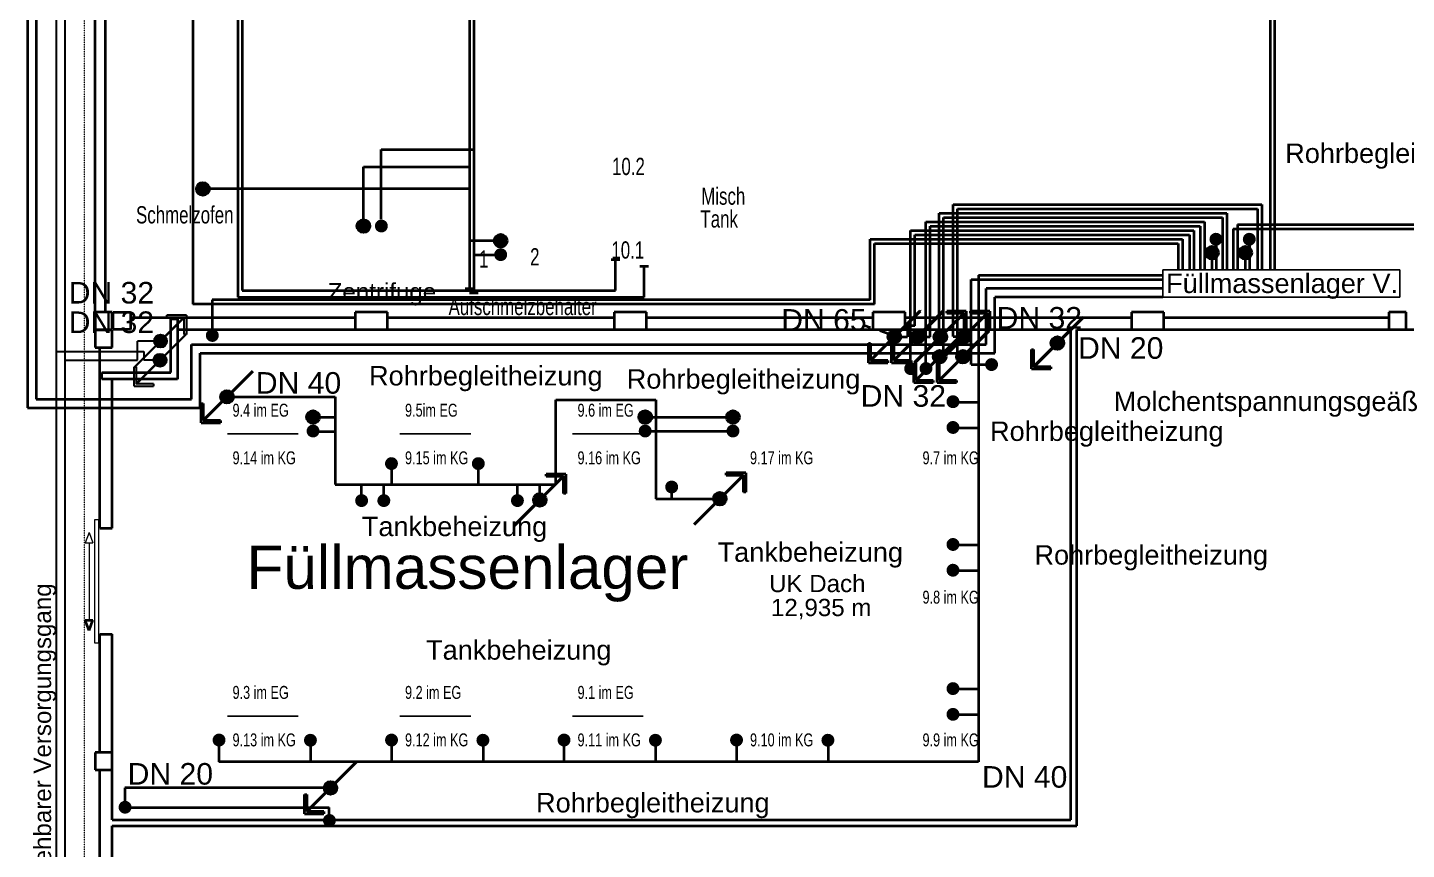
# Model space of a CAD drawing. Header units: millimetres. Extents: x 10546 to 220412, y -33380 to 110888.
# Drawn here: x 48918 to 80892, y 37732 to 56786 of the extents above; entities that cross this region are included whole.
import ezdxf

# ---------------------------------------------------------------- set-up
doc = ezdxf.new("R2010")
doc.units = ezdxf.units.MM
doc.linetypes.add('ACAD_ISO03W100', pattern=[30, 12, -18])
doc.linetypes.add('DGN Style 2', pattern=[572.080744, 343.248446, -228.832298])
for name, color, linetype, lineweight in [('A03_Türen', 253, 'Continuous', 20), ('A0_Grundriß', 7, 'Continuous', 40), ('A0_Grundriß_Versorgungskanal', 253, 'Continuous', 20), ('Heiz Wasser +35 Prozess R', 30, 'Continuous', 40), ('Heiz Wasser +45 Prozess V', 1, 'Continuous', 40), ('Heiz Wasser +50 -Heizkörper Rücklauff', 241, 'Continuous', 30), ('Heiz Wasser +60 -Heizkörper Vorlauf', 6, 'Continuous', 30), ('Heiz Wasser +70 Prozess R', 242, 'Continuous', 40), ('Heiz Wasser +90 Prozess V', 41, 'Continuous', 40)]:
    doc.layers.add(name, color=color, linetype=linetype, lineweight=lineweight)
doc.layers.add('A06_Text', color=7, linetype='Continuous')
doc.layers.add('A06_Text  -Belegung', color=253, linetype='Continuous')
doc.styles.get("Standard").update_dxf_attribs({"font": 'arial.ttf'})

msp = doc.modelspace()

# ---------------------------------------------------------------- hatches: boundary and pattern name
at = {"layer": 'Heiz Wasser +35 Prozess R'}
h = msp.add_hatch(color=256, dxfattribs=at)
h.dxf.hatch_style = 1
h.paths.add_polyline_path([(52833, 53046, 0.198912), (52877, 52940), (53089, 53152, 0.668179)])
h.paths.add_polyline_path([(52877, 52940, 0.668179), (53133, 53046, 0.198912), (53089, 53152)])
h = msp.add_hatch(color=256, dxfattribs=at)
h.dxf.hatch_style = 1
h.paths.add_polyline_path([(56556, 52183, 0.198912), (56600, 52077), (56812, 52289, 0.668179)])
h.paths.add_polyline_path([(56600, 52077, 0.668179), (56856, 52183, 0.198912), (56812, 52289)])
h = msp.add_hatch(color=256, dxfattribs=at)
h.dxf.hatch_style = 1
h.paths.add_polyline_path([(59739, 51844, 0.198912), (59783, 51738), (59995, 51950, 0.668179)])
h.paths.add_polyline_path([(59783, 51738, 0.668179), (60039, 51844, 0.198912), (59995, 51950)])
h = msp.add_hatch(color=256, dxfattribs=at)
h.dxf.hatch_style = 1
h.paths.add_polyline_path([(76232, 51565, 0.198912), (76276, 51459), (76488, 51671, 0.668179)])
h.paths.add_polyline_path([(76276, 51459, 0.668179), (76532, 51565, 0.198912), (76488, 51671)])
h = msp.add_hatch(color=256, dxfattribs=at)
h.dxf.hatch_style = 1
h.paths.add_polyline_path([(77005, 51565, 0.198912), (77049, 51459), (77261, 51671, 0.668179)])
h.paths.add_polyline_path([(77049, 51459, 0.668179), (77305, 51565, 0.198912), (77261, 51671)])
h = msp.add_hatch(color=256, dxfattribs=at)
h.dxf.hatch_style = 1
h.paths.add_polyline_path([(69117, 49729, -0.023583), (69127, 49719), (69623, 50214), (69613, 50224)])
h.paths.add_polyline_path([(68465, 49067), (68465, 49467), (68415, 49467), (68415, 49017), (68865, 49017), (68865, 49067)])
h.paths.add_polyline_path([(68475, 49067), (68916, 49507, -0.023583), (68906, 49517), (68465, 49077), (68465, 49067)])
h = msp.add_hatch(color=256, dxfattribs=at)
h.dxf.hatch_style = 1
h.paths.add_polyline_path([(69657, 49729, -0.023583), (69667, 49719), (70162, 50214), (70152, 50224)])
h.paths.add_polyline_path([(69005, 49067), (69005, 49467), (68955, 49467), (68955, 49017), (69405, 49017), (69405, 49067)])
h.paths.add_polyline_path([(69015, 49067), (69455, 49507, -0.023583), (69445, 49517), (69005, 49077), (69005, 49067)])
h = msp.add_hatch(color=256, dxfattribs=at)
h.dxf.hatch_style = 1
h.paths.add_polyline_path([(68867, 49618, 0.198912), (68910, 49512), (69123, 49724, 0.668179)])
h.paths.add_polyline_path([(68910, 49512, 0.668179), (69167, 49618, 0.198912), (69123, 49724)])
h = msp.add_hatch(color=256, dxfattribs=at)
h.dxf.hatch_style = 1
h.paths.add_polyline_path([(69406, 49618, 0.198912), (69450, 49512), (69662, 49724, 0.668179)])
h.paths.add_polyline_path([(69450, 49512, 0.668179), (69706, 49618, 0.198912), (69662, 49724)])
h = msp.add_hatch(color=256, dxfattribs=at)
h.dxf.hatch_style = 1
h.paths.add_polyline_path([(70169, 49266, -0.023583), (70179, 49256), (70675, 49751), (70665, 49761)])
h.paths.add_polyline_path([(69517, 48604), (69517, 49004), (69467, 49004), (69467, 48554), (69917, 48554), (69917, 48604)])
h.paths.add_polyline_path([(69527, 48604), (69968, 49045, -0.023583), (69958, 49055), (69517, 48614), (69517, 48604)])
h = msp.add_hatch(color=256, dxfattribs=at)
h.dxf.hatch_style = 1
h.paths.add_polyline_path([(70709, 49266, -0.023583), (70719, 49256), (71214, 49751), (71204, 49761)])
h.paths.add_polyline_path([(70057, 48604), (70057, 49004), (70007, 49004), (70007, 48554), (70457, 48554), (70457, 48604)])
h.paths.add_polyline_path([(70067, 48604), (70507, 49045, -0.023583), (70497, 49055), (70057, 48614), (70057, 48604)])
h = msp.add_hatch(color=256, dxfattribs=at)
h.dxf.hatch_style = 1
h.paths.add_polyline_path([(69918, 49155, 0.198912), (69962, 49049), (70175, 49262, 0.668179)])
h.paths.add_polyline_path([(69962, 49049, 0.668179), (70218, 49155, 0.198912), (70175, 49262)])
h = msp.add_hatch(color=256, dxfattribs=at)
h.dxf.hatch_style = 1
h.paths.add_polyline_path([(70458, 49155, 0.198912), (70502, 49049), (70714, 49262, 0.668179)])
h.paths.add_polyline_path([(70502, 49049, 0.668179), (70758, 49155, 0.198912), (70714, 49262)])
h = msp.add_hatch(color=256, dxfattribs=at)
h.dxf.hatch_style = 1
h.paths.add_polyline_path([(71122, 48973, 0.198912), (71166, 48867), (71378, 49079, 0.668179)])
h.paths.add_polyline_path([(71166, 48867, 0.668179), (71422, 48973, 0.198912), (71378, 49079)])
h = msp.add_hatch(color=256, dxfattribs=at)
h.dxf.hatch_style = 1
h.paths.add_polyline_path([(56043, 39269, -0.023583), (56053, 39259), (56548, 39754), (56538, 39764)])
h.paths.add_polyline_path([(55391, 38607), (55391, 39007), (55341, 39007), (55341, 38557), (55791, 38557), (55791, 38607)])
h.paths.add_polyline_path([(55401, 38607), (55841, 39047, -0.023583), (55831, 39057), (55391, 38617), (55391, 38607)])
h = msp.add_hatch(color=256, dxfattribs=at)
h.dxf.hatch_style = 1
h.paths.add_polyline_path([(55792, 39158, 0.198912), (55836, 39052), (56048, 39264, 0.668179)])
h.paths.add_polyline_path([(55836, 39052, 0.668179), (56092, 39158, 0.198912), (56048, 39264)])
h = msp.add_hatch(color=256, dxfattribs=at)
h.dxf.hatch_style = 1
h.paths.add_polyline_path([(51029, 38709, 0.198912), (51073, 38603), (51285, 38815, 0.668179)])
h.paths.add_polyline_path([(51073, 38603, 0.668179), (51329, 38709, 0.198912), (51285, 38815)])
h = msp.add_hatch(color=256, dxfattribs=at)
h.dxf.hatch_style = 1
h.paths.add_polyline_path([(55768, 38402, 0.198912), (55812, 38296), (56024, 38508, 0.668179)])
h.paths.add_polyline_path([(55812, 38296, 0.668179), (56068, 38402, 0.198912), (56024, 38508)])
at = {"layer": 'Heiz Wasser +45 Prozess V'}
h = msp.add_hatch(color=256, dxfattribs=at)
h.dxf.hatch_style = 1
h.paths.add_polyline_path([(56972, 52185, 0.198912), (57016, 52079), (57228, 52291, 0.668179)])
h.paths.add_polyline_path([(57016, 52079, 0.668179), (57272, 52185, 0.198912), (57228, 52291)])
h = msp.add_hatch(color=256, dxfattribs=at)
h.dxf.hatch_style = 1
h.paths.add_polyline_path([(76325, 51879, 0.198912), (76369, 51773), (76581, 51985, 0.668179)])
h.paths.add_polyline_path([(76369, 51773, 0.668179), (76625, 51879, 0.198912), (76581, 51985)])
h = msp.add_hatch(color=256, dxfattribs=at)
h.dxf.hatch_style = 1
h.paths.add_polyline_path([(77098, 51879, 0.198912), (77142, 51773), (77354, 51985, 0.668179)])
h.paths.add_polyline_path([(77142, 51773, 0.668179), (77398, 51879, 0.198912), (77354, 51985)])
h = msp.add_hatch(color=256, dxfattribs=at)
h.dxf.hatch_style = 1
h.paths.add_polyline_path([(59739, 51521, 0.198912), (59782, 51415), (59995, 51627, 0.668179)])
h.paths.add_polyline_path([(59782, 51415, 0.668179), (60039, 51521, 0.198912), (59995, 51627)])
h = msp.add_hatch(color=256, dxfattribs=at)
h.dxf.hatch_style = 1
h.paths.add_polyline_path([(69984, 49503, -0.023583), (69974, 49513), (69479, 49018), (69489, 49008)])
h.paths.add_polyline_path([(70636, 50165), (70636, 49765), (70686, 49765), (70686, 50215), (70236, 50215), (70236, 50165)])
h.paths.add_polyline_path([(70626, 50165), (70186, 49725, -0.023583), (70196, 49715), (70636, 50155), (70636, 50165)])
h = msp.add_hatch(color=256, dxfattribs=at)
h.dxf.hatch_style = 1
h.paths.add_polyline_path([(70529, 49503, -0.023583), (70519, 49513), (70024, 49018), (70034, 49008)])
h.paths.add_polyline_path([(71181, 50165), (71181, 49765), (71231, 49765), (71231, 50215), (70781, 50215), (70781, 50165)])
h.paths.add_polyline_path([(71171, 50165), (70731, 49725, -0.023583), (70741, 49715), (71181, 50155), (71181, 50165)])
h = msp.add_hatch(color=256, dxfattribs=at)
h.dxf.hatch_style = 1
h.paths.add_polyline_path([(72899, 49583, -0.023583), (72909, 49573), (73404, 50068), (73394, 50078)])
h.paths.add_polyline_path([(72247, 48921), (72247, 49321), (72197, 49321), (72197, 48871), (72647, 48871), (72647, 48921)])
h.paths.add_polyline_path([(72257, 48921), (72697, 49361, -0.023583), (72687, 49371), (72247, 48931), (72247, 48921)])
h = msp.add_hatch(color=256, dxfattribs=at)
h.dxf.hatch_style = 1
h.paths.add_polyline_path([(53052, 49648, 0.198912), (53096, 49542), (53308, 49754, 0.668179)])
h.paths.add_polyline_path([(53096, 49542, 0.668179), (53352, 49648, 0.198912), (53308, 49754)])
h = msp.add_hatch(color=256, dxfattribs=at)
h.dxf.hatch_style = 1
h.paths.add_polyline_path([(70235, 49614, 0.198912), (70191, 49720), (69979, 49508, 0.668179)])
h.paths.add_polyline_path([(70191, 49720, 0.668179), (69935, 49614, 0.198912), (69979, 49508)])
h = msp.add_hatch(color=256, dxfattribs=at)
h.dxf.hatch_style = 1
h.paths.add_polyline_path([(70780, 49614, 0.198912), (70736, 49720), (70524, 49508, 0.668179)])
h.paths.add_polyline_path([(70736, 49720, 0.668179), (70480, 49614, 0.198912), (70524, 49508)])
h = msp.add_hatch(color=256, dxfattribs=at)
h.dxf.hatch_style = 1
h.paths.add_polyline_path([(72648, 49472, 0.198912), (72692, 49366), (72904, 49578, 0.668179)])
h.paths.add_polyline_path([(72692, 49366, 0.668179), (72948, 49472, 0.198912), (72904, 49578)])
h = msp.add_hatch(color=256, dxfattribs=at)
h.dxf.hatch_style = 1
h.paths.add_polyline_path([(69245, 48878, 0.198912), (69289, 48772), (69501, 48984, 0.668179)])
h.paths.add_polyline_path([(69289, 48772, 0.668179), (69545, 48878, 0.198912), (69501, 48984)])
h = msp.add_hatch(color=256, dxfattribs=at)
h.dxf.hatch_style = 1
h.paths.add_polyline_path([(69601, 48881, 0.198912), (69645, 48775), (69857, 48987, 0.668179)])
h.paths.add_polyline_path([(69645, 48775, 0.668179), (69901, 48881, 0.198912), (69857, 48987)])
h = msp.add_hatch(color=256, dxfattribs=at)
h.dxf.hatch_style = 1
h.paths.add_polyline_path([(53643, 48336, -0.023583), (53653, 48326), (54148, 48821), (54138, 48831)])
h.paths.add_polyline_path([(52991, 47674), (52991, 48074), (52941, 48074), (52941, 47624), (53391, 47624), (53391, 47674)])
h.paths.add_polyline_path([(53001, 47674), (53441, 48114, -0.023583), (53431, 48124), (52991, 47684), (52991, 47674)])
h = msp.add_hatch(color=256, dxfattribs=at)
h.dxf.hatch_style = 1
h.paths.add_polyline_path([(53392, 48225, 0.198912), (53436, 48119), (53648, 48331, 0.668179)])
h.paths.add_polyline_path([(53436, 48119, 0.668179), (53692, 48225, 0.198912), (53648, 48331)])
h = msp.add_hatch(color=256, dxfattribs=at)
h.dxf.hatch_style = 1
h.paths.add_polyline_path([(70227, 48112, 0.198912), (70271, 48006), (70483, 48218, 0.668179)])
h.paths.add_polyline_path([(70271, 48006, 0.668179), (70527, 48112, 0.198912), (70483, 48218)])
h = msp.add_hatch(color=256, dxfattribs=at)
h.dxf.hatch_style = 1
h.paths.add_polyline_path([(55388, 47755, 0.198912), (55432, 47649), (55644, 47861, 0.668179)])
h.paths.add_polyline_path([(55432, 47649, 0.668179), (55688, 47755, 0.198912), (55644, 47861)])
h = msp.add_hatch(color=256, dxfattribs=at)
h.dxf.hatch_style = 1
h.paths.add_polyline_path([(63090, 47755, 0.198912), (63134, 47649), (63346, 47861, 0.668179)])
h.paths.add_polyline_path([(63134, 47649, 0.668179), (63390, 47755, 0.198912), (63346, 47861)])
h = msp.add_hatch(color=256, dxfattribs=at)
h.dxf.hatch_style = 1
h.paths.add_polyline_path([(65125, 47755, 0.198912), (65169, 47649), (65381, 47861, 0.668179)])
h.paths.add_polyline_path([(65169, 47649, 0.668179), (65425, 47755, 0.198912), (65381, 47861)])
h = msp.add_hatch(color=256, dxfattribs=at)
h.dxf.hatch_style = 1
h.paths.add_polyline_path([(70227, 47515, 0.198912), (70271, 47409), (70483, 47621, 0.668179)])
h.paths.add_polyline_path([(70271, 47409, 0.668179), (70527, 47515, 0.198912), (70483, 47621)])
h = msp.add_hatch(color=256, dxfattribs=at)
h.dxf.hatch_style = 1
h.paths.add_polyline_path([(55388, 47432, 0.198912), (55432, 47326), (55644, 47538, 0.668179)])
h.paths.add_polyline_path([(55432, 47326, 0.668179), (55688, 47432, 0.198912), (55644, 47538)])
h = msp.add_hatch(color=256, dxfattribs=at)
h.dxf.hatch_style = 1
h.paths.add_polyline_path([(63090, 47432, 0.198912), (63134, 47326), (63346, 47538, 0.668179)])
h.paths.add_polyline_path([(63134, 47326, 0.668179), (63390, 47432, 0.198912), (63346, 47538)])
h = msp.add_hatch(color=256, dxfattribs=at)
h.dxf.hatch_style = 1
h.paths.add_polyline_path([(65125, 47432, 0.198912), (65169, 47326), (65381, 47538, 0.668179)])
h.paths.add_polyline_path([(65169, 47326, 0.668179), (65425, 47432, 0.198912), (65381, 47538)])
h = msp.add_hatch(color=256, dxfattribs=at)
h.dxf.hatch_style = 1
h.paths.add_polyline_path([(57206, 46677, 0.198912), (57250, 46571), (57462, 46783, 0.668179)])
h.paths.add_polyline_path([(57250, 46571, 0.668179), (57506, 46677, 0.198912), (57462, 46783)])
h = msp.add_hatch(color=256, dxfattribs=at)
h.dxf.hatch_style = 1
h.paths.add_polyline_path([(59220, 46677, 0.198912), (59264, 46571), (59476, 46783, 0.668179)])
h.paths.add_polyline_path([(59264, 46571, 0.668179), (59520, 46677, 0.198912), (59476, 46783)])
h = msp.add_hatch(color=256, dxfattribs=at)
h.dxf.hatch_style = 1
h.paths.add_polyline_path([(60695, 45723, -0.023583), (60685, 45733), (60190, 45238), (60200, 45228)])
h.paths.add_polyline_path([(61347, 46385), (61347, 45985), (61397, 45985), (61397, 46435), (60947, 46435), (60947, 46385)])
h.paths.add_polyline_path([(61337, 46385), (60897, 45945, -0.023583), (60907, 45935), (61347, 46375), (61347, 46385)])
h = msp.add_hatch(color=256, dxfattribs=at)
h.dxf.hatch_style = 1
h.paths.add_polyline_path([(64869, 45750, -0.023583), (64859, 45760), (64364, 45264), (64374, 45254)])
h.paths.add_polyline_path([(65521, 46412), (65521, 46012), (65571, 46012), (65571, 46462), (65121, 46462), (65121, 46412)])
h.paths.add_polyline_path([(65511, 46412), (65071, 45971, -0.023583), (65081, 45961), (65521, 46402), (65521, 46412)])
h = msp.add_hatch(color=256, dxfattribs=at)
h.dxf.hatch_style = 1
h.paths.add_polyline_path([(63704, 46135, 0.198912), (63748, 46029), (63960, 46241, 0.668179)])
h.paths.add_polyline_path([(63748, 46029, 0.668179), (64004, 46135, 0.198912), (63960, 46241)])
h = msp.add_hatch(color=256, dxfattribs=at)
h.dxf.hatch_style = 1
h.paths.add_polyline_path([(56514, 45819, 0.198912), (56558, 45713), (56770, 45925, 0.668179)])
h.paths.add_polyline_path([(56558, 45713, 0.668179), (56814, 45819, 0.198912), (56770, 45925)])
h = msp.add_hatch(color=256, dxfattribs=at)
h.dxf.hatch_style = 1
h.paths.add_polyline_path([(57029, 45819, 0.198912), (57073, 45713), (57285, 45925, 0.668179)])
h.paths.add_polyline_path([(57073, 45713, 0.668179), (57329, 45819, 0.198912), (57285, 45925)])
h = msp.add_hatch(color=256, dxfattribs=at)
h.dxf.hatch_style = 1
h.paths.add_polyline_path([(60127, 45819, 0.198912), (60171, 45713), (60383, 45925, 0.668179)])
h.paths.add_polyline_path([(60171, 45713, 0.668179), (60427, 45819, 0.198912), (60383, 45925)])
h = msp.add_hatch(color=256, dxfattribs=at)
h.dxf.hatch_style = 1
h.paths.add_polyline_path([(60946, 45834, 0.198912), (60902, 45940), (60690, 45728, 0.668179)])
h.paths.add_polyline_path([(60902, 45940, 0.668179), (60646, 45834, 0.198912), (60690, 45728)])
h = msp.add_hatch(color=256, dxfattribs=at)
h.dxf.hatch_style = 1
h.paths.add_polyline_path([(65120, 45861, 0.198912), (65076, 45967), (64864, 45754, 0.668179)])
h.paths.add_polyline_path([(65076, 45967, 0.668179), (64820, 45861, 0.198912), (64864, 45754)])
h = msp.add_hatch(color=256, dxfattribs=at)
h.dxf.hatch_style = 1
h.paths.add_polyline_path([(70227, 44802, 0.198912), (70271, 44696), (70483, 44908, 0.668179)])
h.paths.add_polyline_path([(70271, 44696, 0.668179), (70527, 44802, 0.198912), (70483, 44908)])
h = msp.add_hatch(color=256, dxfattribs=at)
h.dxf.hatch_style = 1
h.paths.add_polyline_path([(70227, 44205, 0.198912), (70271, 44098), (70483, 44311, 0.668179)])
h.paths.add_polyline_path([(70271, 44098, 0.668179), (70527, 44205, 0.198912), (70483, 44311)])
h = msp.add_hatch(color=256, dxfattribs=at)
h.dxf.hatch_style = 1
h.paths.add_polyline_path([(70227, 41460, 0.198912), (70271, 41354), (70483, 41567, 0.668179)])
h.paths.add_polyline_path([(70271, 41354, 0.668179), (70527, 41460, 0.198912), (70483, 41567)])
h = msp.add_hatch(color=256, dxfattribs=at)
h.dxf.hatch_style = 1
h.paths.add_polyline_path([(70227, 40863, 0.198912), (70271, 40757), (70483, 40969, 0.668179)])
h.paths.add_polyline_path([(70271, 40757, 0.668179), (70527, 40863, 0.198912), (70483, 40969)])
h = msp.add_hatch(color=256, dxfattribs=at)
h.dxf.hatch_style = 1
h.paths.add_polyline_path([(53208, 40267, 0.198912), (53252, 40161), (53464, 40374, 0.668179)])
h.paths.add_polyline_path([(53252, 40161, 0.668179), (53508, 40267, 0.198912), (53464, 40374)])
h = msp.add_hatch(color=256, dxfattribs=at)
h.dxf.hatch_style = 1
h.paths.add_polyline_path([(55327, 40263, 0.198912), (55371, 40157), (55583, 40369, 0.668179)])
h.paths.add_polyline_path([(55371, 40157, 0.668179), (55627, 40263, 0.198912), (55583, 40369)])
h = msp.add_hatch(color=256, dxfattribs=at)
h.dxf.hatch_style = 1
h.paths.add_polyline_path([(57208, 40267, 0.198912), (57252, 40161), (57464, 40374, 0.668179)])
h.paths.add_polyline_path([(57252, 40161, 0.668179), (57508, 40267, 0.198912), (57464, 40374)])
h = msp.add_hatch(color=256, dxfattribs=at)
h.dxf.hatch_style = 1
h.paths.add_polyline_path([(59327, 40263, 0.198912), (59371, 40157), (59583, 40369, 0.668179)])
h.paths.add_polyline_path([(59371, 40157, 0.668179), (59627, 40263, 0.198912), (59583, 40369)])
h = msp.add_hatch(color=256, dxfattribs=at)
h.dxf.hatch_style = 1
h.paths.add_polyline_path([(61208, 40267, 0.198912), (61252, 40161), (61464, 40374, 0.668179)])
h.paths.add_polyline_path([(61252, 40161, 0.668179), (61508, 40267, 0.198912), (61464, 40374)])
h = msp.add_hatch(color=256, dxfattribs=at)
h.dxf.hatch_style = 1
h.paths.add_polyline_path([(63327, 40263, 0.198912), (63371, 40157), (63583, 40369, 0.668179)])
h.paths.add_polyline_path([(63371, 40157, 0.668179), (63627, 40263, 0.198912), (63583, 40369)])
h = msp.add_hatch(color=256, dxfattribs=at)
h.dxf.hatch_style = 1
h.paths.add_polyline_path([(65208, 40267, 0.198912), (65252, 40161), (65464, 40374, 0.668179)])
h.paths.add_polyline_path([(65252, 40161, 0.668179), (65508, 40267, 0.198912), (65464, 40374)])
h = msp.add_hatch(color=256, dxfattribs=at)
h.dxf.hatch_style = 1
h.paths.add_polyline_path([(67327, 40263, 0.198912), (67371, 40157), (67583, 40369, 0.668179)])
h.paths.add_polyline_path([(67371, 40157, 0.668179), (67627, 40263, 0.198912), (67583, 40369)])
at = {"layer": 'Heiz Wasser +50 -Heizkörper Rücklauff'}
h = msp.add_hatch(color=256, dxfattribs=at)
h.dxf.hatch_style = 1
h.paths.add_polyline_path([(52091, 49185, -0.023583), (52101, 49175), (52596, 49670), (52586, 49680)])
h.paths.add_polyline_path([(51439, 48523), (51439, 48923), (51389, 48923), (51389, 48473), (51839, 48473), (51839, 48523)])
h.paths.add_polyline_path([(51449, 48523), (51889, 48963, -0.023583), (51879, 48973), (51439, 48533), (51439, 48523)])
h = msp.add_hatch(color=256, dxfattribs=at)
h.dxf.hatch_style = 1
h.paths.add_polyline_path([(51840, 49074, 0.198912), (51884, 48968), (52096, 49180, 0.668179)])
h.paths.add_polyline_path([(51884, 48968, 0.668179), (52140, 49074, 0.198912), (52096, 49180)])
at = {"layer": 'Heiz Wasser +60 -Heizkörper Vorlauf'}
h = msp.add_hatch(color=256, dxfattribs=at)
h.dxf.hatch_style = 1
h.paths.add_polyline_path([(51899, 49407, -0.023583), (51889, 49417), (51394, 48922), (51404, 48912)])
h.paths.add_polyline_path([(52551, 50069), (52551, 49669), (52601, 49669), (52601, 50119), (52151, 50119), (52151, 50069)])
h.paths.add_polyline_path([(52541, 50069), (52101, 49629, -0.023583), (52111, 49619), (52551, 50059), (52551, 50069)])
h = msp.add_hatch(color=256, dxfattribs=at)
h.dxf.hatch_style = 1
h.paths.add_polyline_path([(52150, 49518, 0.198912), (52106, 49624), (51894, 49412, 0.668179)])
h.paths.add_polyline_path([(52106, 49624, 0.668179), (51850, 49518, 0.198912), (51894, 49412)])

# ---------------------------------------------------------------- linework, layer by layer
at = {"layer": 'A03_Türen'}
for p, q in [((50567, 45370), (50467, 45370)), ((50467, 45370), (50467, 42520)), ((50567, 42520), (50567, 45370)), ((50344, 45079), (50257, 44843)), ((50257, 44843), (50432, 44843)), ((50344, 45079), (50432, 44843)), ((50344, 44843), (50344, 43047)), ((50467, 42520), (50567, 42520))]:
    msp.add_line(p, q, dxfattribs=at)
at = {"layer": 'A06_Text'}
for p, q in [((80736, 51169), (75246, 51169)), ((75246, 51169), (75246, 50535)), ((80736, 50535), (80736, 51169)), ((75246, 50535), (80736, 50535))]:
    msp.add_line(p, q, dxfattribs=at)
at = {"layer": 'A06_Text  -Belegung'}
for p, q in [((53551, 47364), (55194, 47364)), ((57551, 47364), (59194, 47364)), ((61551, 47364), (63194, 47364)), ((53551, 40821), (55194, 40821)), ((57551, 40821), (59194, 40821)), ((61551, 40821), (63194, 40821))]:
    msp.add_line(p, q, dxfattribs=at)
at = {"layer": 'A0_Grundriß'}
for p, q in [((50482, 50187), (50482, 63967)), ((50722, 50187), (50722, 59577)), ((50882, 50187), (50482, 50187)), ((50482, 50187), (50482, 49787)), ((50882, 49787), (50882, 50187)), ((50902, 49787), (50902, 50187)), ((50902, 50187), (51302, 50187)), ((51302, 50187), (51302, 49787)), ((51302, 50067), (56517, 50067)), ((52242, 48787), (52242, 50037)), ((52242, 50037), (52392, 50037)), ((52392, 50037), (52392, 48637)), ((57267, 50187), (56517, 50187)), ((56517, 50187), (56517, 49787)), ((57267, 49787), (57267, 50187)), ((57267, 50067), (62517, 50067)), ((63267, 50187), (62517, 50187)), ((62517, 50187), (62517, 49787)), ((63267, 49787), (63267, 50187)), ((63267, 50067), (68517, 50067)), ((69267, 50187), (68517, 50187)), ((68517, 50187), (68517, 49787)), ((69267, 49787), (69267, 50187)), ((69267, 50067), (74517, 50067)), ((75267, 50187), (74517, 50187)), ((74517, 50187), (74517, 49787)), ((75267, 49787), (75267, 50187)), ((75267, 50067), (80482, 50067)), ((80882, 50187), (80482, 50187)), ((80482, 50187), (80482, 49787)), ((80882, 49787), (80882, 50187)), ((50482, 49787), (50882, 49787)), ((50882, 49767), (50482, 49767)), ((50482, 49767), (50482, 49367)), ((50882, 49367), (50882, 49767)), ((51302, 49787), (50902, 49787)), ((52392, 49787), (73112, 49787)), ((56517, 49787), (57267, 49787)), ((62517, 49787), (63267, 49787)), ((68517, 49787), (69267, 49787)), ((73112, 38417), (73112, 49787)), ((73252, 38277), (73252, 49787)), ((73252, 49787), (83132, 49787)), ((74517, 49787), (75267, 49787)), ((80482, 49787), (80882, 49787)), ((50482, 49367), (50882, 49367)), ((50592, 45182), (50592, 49367)), ((50642, 48637), (50642, 48787)), ((50642, 48787), (52242, 48787)), ((52392, 48637), (50642, 48637)), ((50882, 45182), (50882, 48637)), ((50592, 45182), (50882, 45182)), ((50344, 42811), (50257, 43047)), ((50257, 43047), (50432, 43047)), ((50344, 42811), (50432, 43047)), ((50592, 39977), (50592, 42722)), ((50592, 42722), (50882, 42722)), ((50882, 39977), (50882, 42722)), ((50882, 39977), (50482, 39977)), ((50482, 39977), (50482, 39577)), ((50882, 39577), (50882, 39977)), ((50482, 39577), (50882, 39577)), ((50592, 36277), (50592, 39577)), ((50882, 38417), (50882, 39577)), ((50882, 38417), (73112, 38417)), ((50882, 36277), (50882, 38277)), ((50882, 38277), (73252, 38277))]:
    msp.add_line(p, q, dxfattribs=at)
at = {"layer": 'A0_Grundriß_Versorgungskanal', "linetype": 'ACAD_ISO03W100', "ltscale": 0.3}
msp.add_line((50233, 64303), (50233, 26967), dxfattribs=at)
at = {"layer": 'Heiz Wasser +35 Prozess R'}
for p, q in [((52753, 82726), (52753, 50377)), ((59168, 78579), (59168, 50737)), ((53895, 77925), (53895, 50687)), ((77729, 60406), (77729, 51169)), ((56706, 52333), (56706, 53554)), ((56706, 53554), (59168, 53554)), ((53043, 53053), (59168, 53053)), ((70480, 49138), (70480, 52581)), ((70480, 52581), (77438, 52581)), ((77438, 52581), (77438, 51169)), ((69849, 49618), (69849, 52181)), ((69849, 52181), (76111, 52181)), ((70160, 49130), (70160, 52381)), ((70160, 52381), (76627, 52381)), ((76111, 52181), (76111, 51169)), ((76627, 52381), (76627, 51169)), ((76874, 52120), (76874, 51169)), ((76874, 52120), (83226, 52120)), ((59739, 51844), (59168, 51844)), ((69494, 49868), (69494, 51981)), ((69494, 51981), (75861, 51981)), ((75861, 51981), (75861, 51169)), ((68556, 50377), (68556, 51781)), ((68556, 51781), (75597, 51781)), ((75597, 51781), (75597, 51169)), ((76378, 51563), (76378, 51169)), ((62454, 51408), (62654, 51408)), ((62554, 50687), (62554, 51408)), ((77151, 51475), (77151, 51169)), ((70796, 50946), (75246, 50946)), ((70796, 48975), (70796, 50946)), ((53895, 50687), (62554, 50687)), ((59068, 50737), (59268, 50737)), ((68556, 50377), (52753, 50377)), ((68465, 49077), (69613, 50224)), ((68475, 49067), (69623, 50214)), ((69005, 49077), (70152, 50224)), ((69015, 49067), (70162, 50214)), ((69623, 50214), (69613, 50224)), ((70162, 50214), (70152, 50224)), ((69167, 49618), (69323, 49618)), ((69494, 49868), (69323, 49868)), ((69323, 49868), (69323, 49618)), ((69517, 48614), (70665, 49761)), ((69527, 48604), (70675, 49751)), ((69706, 49618), (69849, 49618)), ((70057, 48614), (71204, 49761)), ((70067, 48604), (71214, 49751)), ((70675, 49751), (70665, 49761)), ((71214, 49751), (71204, 49761)), ((68415, 49017), (68415, 49467)), ((68415, 49467), (68465, 49467)), ((68465, 49467), (68465, 49067)), ((68955, 49017), (68955, 49467)), ((68955, 49467), (69005, 49467)), ((69005, 49467), (69005, 49067)), ((68415, 49017), (68865, 49017)), ((68865, 49067), (68465, 49067)), ((68865, 49067), (68865, 49017)), ((68955, 49017), (69405, 49017)), ((69405, 49067), (69005, 49067)), ((69405, 49067), (69405, 49017)), ((69467, 48554), (69467, 49004)), ((69467, 49004), (69517, 49004)), ((69517, 49004), (69517, 48604)), ((70007, 48554), (70007, 49004)), ((70007, 49004), (70057, 49004)), ((70057, 49004), (70057, 48604)), ((70796, 48975), (71274, 48975)), ((69917, 48604), (69517, 48604)), ((69917, 48604), (69917, 48554)), ((70457, 48604), (70057, 48604)), ((70457, 48604), (70457, 48554)), ((69467, 48554), (69917, 48554)), ((70007, 48554), (70457, 48554)), ((55391, 38617), (56538, 39764)), ((55401, 38607), (56548, 39754)), ((55792, 39158), (51175, 39158)), ((51175, 39158), (51175, 38843)), ((51315, 38703), (55915, 38703)), ((55341, 38557), (55341, 39007)), ((55341, 39007), (55391, 39007)), ((55391, 39007), (55391, 38607)), ((55915, 38537), (55915, 38703)), ((55341, 38557), (55791, 38557)), ((55791, 38607), (55391, 38607)), ((55791, 38607), (55791, 38557))]:
    msp.add_line(p, q, dxfattribs=at)
at = {"layer": 'Heiz Wasser +35 Prozess R', "linetype": 'DGN Style 2'}
msp.add_line((69007, 49641), (68312, 49878), dxfattribs=at)
at = {"layer": 'Heiz Wasser +35 Prozess R'}
for centre in [(52983, 53046), (56706, 52183), (59889, 51844), (76382, 51565), (77155, 51565), (69017, 49618), (69556, 49618), (70068, 49155), (70608, 49155), (55942, 39158)]:
    msp.add_circle(centre, 150, dxfattribs=at)
at = {"layer": 'Heiz Wasser +45 Prozess V'}
for p, q in [((59268, 78679), (59268, 50638)), ((53795, 78025), (53795, 50537)), ((77829, 60506), (77829, 51169)), ((57116, 52345), (57116, 53960)), ((57116, 53960), (59268, 53960)), ((70060, 49657), (70060, 52481)), ((70060, 52481), (76727, 52481)), ((70380, 49627), (70380, 52681)), ((70380, 52681), (77538, 52681)), ((76727, 52481), (76727, 51169)), ((77538, 52681), (77538, 51169)), ((69749, 48885), (69749, 52281)), ((69749, 52281), (76211, 52281)), ((76211, 52281), (76211, 51169)), ((76974, 52220), (76974, 51169)), ((76974, 52220), (83823, 52220)), ((68456, 50477), (68456, 51881)), ((68456, 51881), (75697, 51881)), ((69394, 48882), (69394, 52081)), ((69394, 52081), (75961, 52081)), ((75697, 51881), (75697, 51169)), ((75961, 52081), (75961, 51169)), ((76478, 51881), (76478, 51169)), ((77251, 51881), (77251, 51169)), ((59739, 51512), (59268, 51512)), ((63117, 51258), (63317, 51258)), ((63217, 50537), (63217, 51258)), ((70967, 51046), (70967, 39762)), ((70967, 51046), (75246, 51046)), ((53795, 50537), (63217, 50537)), ((59168, 50638), (59368, 50638)), ((68456, 50477), (53202, 50477)), ((53202, 50477), (53202, 49626)), ((70686, 50215), (70236, 50215)), ((70236, 50165), (70236, 50215)), ((70686, 50215), (70686, 49765)), ((71231, 50215), (70781, 50215)), ((70781, 50165), (70781, 50215)), ((71231, 50215), (71231, 49765)), ((70626, 50165), (69479, 49018)), ((70636, 50155), (69489, 49008)), ((71171, 50165), (70024, 49018)), ((71181, 50155), (70034, 49008)), ((70236, 50165), (70636, 50165)), ((70636, 49765), (70636, 50165)), ((70781, 50165), (71181, 50165)), ((71181, 49765), (71181, 50165)), ((72247, 48931), (73394, 50078)), ((72257, 48921), (73404, 50068)), ((70380, 49627), (70505, 49627)), ((70686, 49765), (70636, 49765)), ((71231, 49765), (71181, 49765)), ((72197, 48871), (72197, 49321)), ((72197, 49321), (72247, 49321)), ((72247, 49321), (72247, 48921)), ((69479, 49018), (69489, 49008)), ((70024, 49018), (70034, 49008)), ((72647, 48921), (72247, 48921)), ((72647, 48921), (72647, 48871)), ((52991, 47684), (54138, 48831)), ((53001, 47674), (54148, 48821)), ((72197, 48871), (72647, 48871)), ((52941, 47624), (52941, 48074)), ((52941, 48074), (52991, 48074)), ((52991, 48074), (52991, 47674)), ((53692, 48225), (56047, 48225)), ((56047, 48225), (56047, 46193)), ((61167, 46193), (61167, 48152)), ((61167, 48152), (63486, 48152)), ((63486, 48152), (63486, 45858)), ((70521, 48105), (70967, 48105)), ((53391, 47674), (52991, 47674)), ((53391, 47674), (53391, 47624)), ((55688, 47755), (56047, 47755)), ((63390, 47755), (65156, 47755)), ((52941, 47624), (53391, 47624)), ((55686, 47425), (56047, 47425)), ((63388, 47430), (65129, 47430)), ((70518, 47510), (70967, 47510)), ((57357, 46531), (57357, 46193)), ((59369, 46534), (59369, 46193)), ((61337, 46385), (60190, 45238)), ((61347, 46375), (60200, 45228)), ((61397, 46435), (60947, 46435)), ((60947, 46385), (60947, 46435)), ((60947, 46385), (61347, 46385)), ((61347, 45985), (61347, 46385)), ((61397, 46435), (61397, 45985)), ((65511, 46412), (64364, 45264)), ((65521, 46402), (64374, 45254)), ((65571, 46462), (65121, 46462)), ((65121, 46412), (65121, 46462)), ((65121, 46412), (65521, 46412)), ((65521, 46012), (65521, 46412)), ((65571, 46462), (65571, 46012)), ((56047, 46193), (61167, 46193)), ((56661, 45966), (56661, 46193)), ((57183, 45963), (57183, 46193)), ((60275, 45972), (60275, 46193)), ((60796, 45960), (60796, 46193)), ((61397, 45985), (61347, 45985)), ((63486, 45858), (64967, 45858)), ((63850, 46010), (63850, 45858)), ((65571, 46012), (65521, 46012)), ((70521, 44795), (70967, 44795)), ((70518, 44200), (70967, 44200)), ((70521, 41453), (70967, 41453)), ((70518, 40858), (70967, 40858)), ((53356, 40123), (53356, 39762)), ((55479, 40121), (55479, 39762)), ((57356, 40123), (57356, 39762)), ((59479, 40121), (59479, 39762)), ((61356, 40123), (61356, 39762)), ((63479, 40121), (63479, 39762)), ((65356, 40123), (65356, 39762)), ((67479, 40121), (67479, 39762)), ((70967, 39762), (53356, 39762))]:
    msp.add_line(p, q, dxfattribs=at)
for centre in [(70085, 49614), (70630, 49614), (72798, 49472), (53542, 48225), (55538, 47755), (63240, 47755), (65275, 47755), (60796, 45834), (64970, 45861)]:
    msp.add_circle(centre, 150, dxfattribs=at)
at = {"layer": 'Heiz Wasser +50 -Heizkörper Rücklauff'}
for p, q in [((49591, 23494), (49591, 88769)), ((51439, 48533), (52586, 49680)), ((51449, 48523), (52596, 49670)), ((49591, 49278), (51614, 49278)), ((51614, 49278), (51614, 49074)), ((51389, 48473), (51389, 48923)), ((51389, 48923), (51439, 48923)), ((51439, 48923), (51439, 48523)), ((51840, 49074), (51614, 49074)), ((51389, 48473), (51839, 48473)), ((51839, 48523), (51439, 48523)), ((51839, 48523), (51839, 48473))]:
    msp.add_line(p, q, dxfattribs=at)
msp.add_circle((51990, 49074), 150, dxfattribs=at)
at = {"layer": 'Heiz Wasser +60 -Heizkörper Vorlauf'}
for p, q in [((49791, 23694), (49791, 88971)), ((52541, 50069), (51394, 48922)), ((52551, 50059), (51404, 48912)), ((52601, 50119), (52151, 50119)), ((52151, 50069), (52151, 50119)), ((52151, 50069), (52551, 50069)), ((52551, 49669), (52551, 50069)), ((52601, 50119), (52601, 49669)), ((52601, 49669), (52551, 49669)), ((51850, 49518), (51464, 49518)), ((51464, 49074), (51464, 49518)), ((49791, 49074), (51464, 49074))]:
    msp.add_line(p, q, dxfattribs=at)
msp.add_circle((52000, 49518), 150, dxfattribs=at)
at = {"layer": 'Heiz Wasser +70 Prozess R'}
for p, q in [((48918, 74154), (48918, 47969)), ((71350, 49239), (71350, 50535)), ((75246, 50535), (71350, 50535)), ((52918, 47969), (52918, 49239)), ((52918, 49239), (71350, 49239)), ((48918, 47969), (52918, 47969))]:
    msp.add_line(p, q, dxfattribs=at)
at = {"layer": 'Heiz Wasser +90 Prozess V'}
for p, q in [((49118, 74238), (49118, 48169)), ((71150, 49439), (71150, 50735)), ((75246, 50735), (71150, 50735)), ((52718, 48169), (52718, 49439)), ((52718, 49439), (71150, 49439)), ((49118, 48169), (52718, 48169))]:
    msp.add_line(p, q, dxfattribs=at)

# ---------------------------------------------------------------- texts
at = {"layer": 'A06_Text'}
msp.add_text('Füllmassenlager V.', height=450, dxfattribs=at).set_placement((75318, 50632))
at = {"layer": 'A06_Text', "lineweight": 25}
msp.add_text('Füllmassenlager', height=1000, dxfattribs=at).set_placement((53995, 43773))
at = {"layer": 'A06_Text  -Belegung', "width": 0.7}
for s, height, p in [('10.2', 400, (62471, 53367)), ('Misch', 400, (64539, 52678)), ('Schmelzofen', 400, (51433, 52245)), ('Tank', 400, (64521, 52150)), ('10.1', 400, (62456, 51430)), ('1', 400, (59388, 51222)), ('2', 400, (60571, 51272)), ('Aufschmelzbehälter', 400, (58681, 50120)), ('9.4 im EG', 300, (53671, 47765)), ('9.5im EG', 300, (57671, 47765)), ('9.6 im EG', 300, (61671, 47765)), ('9.14 im KG', 300, (53671, 46661)), ('9.15 im KG', 300, (57671, 46661)), ('9.16 im KG', 300, (61671, 46661)), ('9.17 im KG', 300, (65671, 46661)), ('9.7 im KG', 300, (69671, 46661)), ('9.8 im KG', 300, (69671, 43430)), ('9.3 im EG', 300, (53671, 41222)), ('9.2 im EG', 300, (57671, 41222)), ('9.1 im EG', 300, (61671, 41222)), ('9.13 im KG', 300, (53671, 40121)), ('9.12 im KG', 300, (57671, 40121)), ('9.11 im KG', 300, (61671, 40121)), ('9.10 im KG', 300, (65671, 40121)), ('9.9 im KG', 300, (69671, 40121))]:
    msp.add_text(s, height=height, dxfattribs=at).set_placement(p)
at = {"layer": 'A06_Text  -Belegung'}
msp.add_text('Zentrifuge', height=400, dxfattribs=at).set_placement((55877, 50462))
at = {"layer": 'A0_Grundriß', "color": 252, "lineweight": 20, "ltscale": 0.1}
for s, p in [('UK Dach', (66113, 43697)), ('12,935 m', (66156, 43141))]:
    msp.add_text(s, height=400, dxfattribs=at).set_placement(p)
at = {"layer": 'A0_Grundriß_Versorgungskanal'}
msp.add_text('begehbarer Versorgungsgang', height=400, rotation=90, dxfattribs=at).set_placement((49463, 36476))
at = {"layer": 'Heiz Wasser +35 Prozess R'}
for s, p in [('DN 65', (66395, 49759)), ('DN 32', (68236, 47996)), ('DN 20', (51239, 39234))]:
    msp.add_text(s, height=500, dxfattribs=at).set_placement(p)
at = {"layer": 'Heiz Wasser +35 Prozess R', "insert": (71236, 47653), "char_height": 450, "attachment_point": 1}
msp.add_mtext_dynamic_manual_height_columns('Rohrbegleitheizung', width=4649.09, gutter_width=1480, heights=[830], dxfattribs=at)
at = {"layer": 'Heiz Wasser +45 Prozess V'}
for s, p in [('DN 32', (71390, 49807)), ('DN 20', (73277, 49107)), ('DN 40', (54211, 48298)), ('DN 40', (71050, 39163))]:
    msp.add_text(s, height=500, dxfattribs=at).set_placement(p)
at = {"layer": 'Heiz Wasser +45 Prozess V', "char_height": 450, "attachment_point": 1}
for s, insert in [('Rohrbegleitheizung', (78081, 54098)), ('Rohrbegleitheizung', (56836, 48939)), ('Rohrbegleitheizung', (62812, 48865)), ('Molchentspannungsgeäß', (74104, 48347)), ('Tankbeheizung', (56670, 45445)), ('Tankbeheizung', (64920, 44850)), ('Rohrbegleitheizung', (72266, 44785)), ('Tankbeheizung', (58159, 42581)), ('Rohrbegleitheizung', (60709, 39040))]:
    msp.add_mtext_dynamic_manual_height_columns(s, width=4649.09, gutter_width=1480, heights=[830], dxfattribs=dict(at, insert=insert))
at = {"layer": 'Heiz Wasser +50 -Heizkörper Rücklauff'}
msp.add_text('DN 32', height=500, dxfattribs=at).set_placement((49872, 50389))
at = {"layer": 'Heiz Wasser +60 -Heizkörper Vorlauf'}
msp.add_text('DN 32', height=500, dxfattribs=at).set_placement((49872, 49705))

doc.saveas('drawing.dxf')
